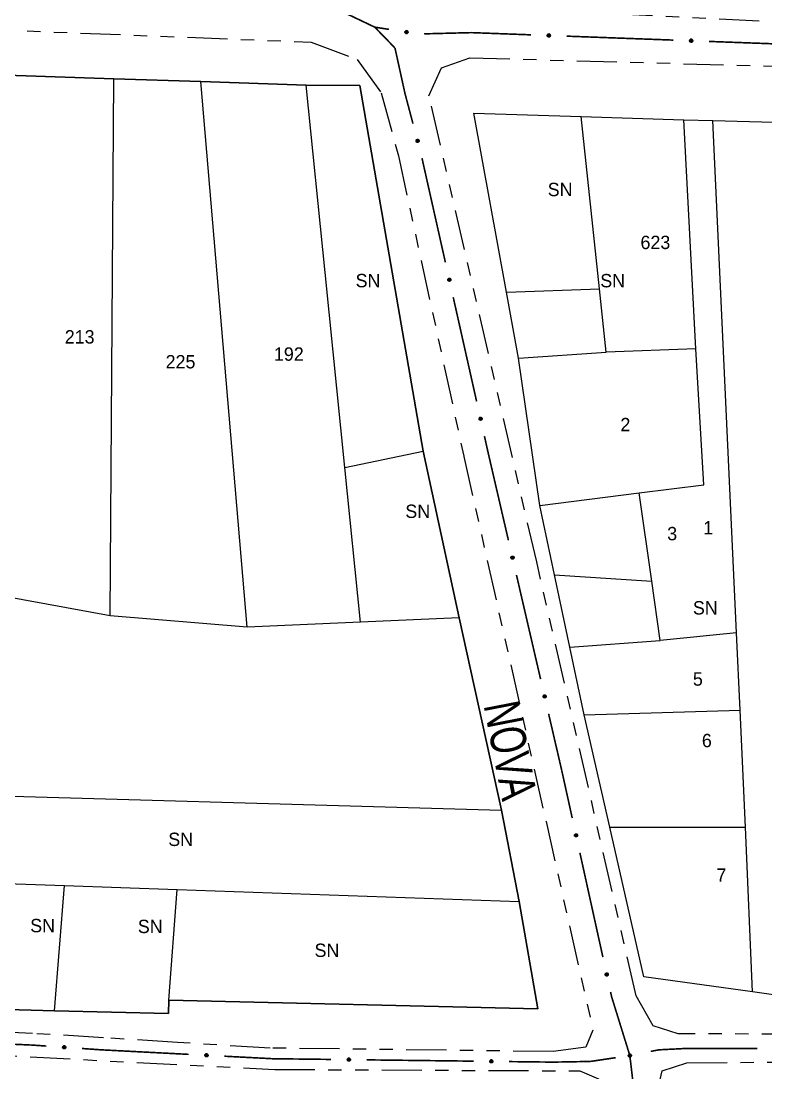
# Model space of a CAD drawing. Extents: x 204614 to 205597, y 4873311 to 4874446.
# Drawn here: x 204964.1 to 205047.8, y 4873668.6 to 4873786.8 of the extents above; entities that cross this region are included whole.
import ezdxf
from ezdxf.enums import TextEntityAlignment as Align

# ---------------------------------------------------------------- set-up
doc = ezdxf.new("R2010")
doc.units = 0
doc.header["$LTSCALE"] = 1.5
doc.header["$MEASUREMENT"] = 0
doc.linetypes.add('TRACO_25', pattern=[8, 3, -1, 1, -1, 1, -1])
for name, color, linetype in [('CD_MALHA_LOTES', 7, 'CONTINUOUS'), ('RU-QUADRA', 210, 'CONTINUOUS'), ('SV-EIXO-RUA-N-PAV', 6, 'CONTINUOUS'), ('SV-RUA-NAO-PAV', 7, 'CONTINUOUS'), ('SV-TXT-RUA-N-PAV', 7, 'CONTINUOUS'), ('Th_NmrPort', 1, 'CONTINUOUS')]:
    doc.layers.add(name, color=color, linetype=linetype)
doc.styles.add('ARIAL', font='ARIAL.SHX')

msp = doc.modelspace()

# ---------------------------------------------------------------- linework, layer by layer
at = {"layer": 'CD_MALHA_LOTES', "linetype": 'Continuous', "flags": 128}
for points in [[(204962.5, 4873780.7), (204974.569227, 4873780.294944)], [(204974.17, 4873719.98), (204974.569227, 4873780.294944)], [(204974.569227, 4873780.294944), (204984.323946, 4873779.967566)], [(204984.323946, 4873779.967566), (204996.17, 4873779.57)], [(204989.55, 4873718.69), (204984.323946, 4873779.967566)], [(205000.509839, 4873736.617056), (204998.295245, 4873758.535686), (204996.17, 4873779.57)], [(204996.17, 4873779.57), (205002.201744, 4873779.550491)], [(205002.201744, 4873779.550491), (205009.3, 4873738.46)], [(205015, 4873776.44), (205027.05, 4873776.04)], [(205018.651604, 4873756.326964), (205015, 4873776.44)], [(205027.05, 4873776.04), (205038.576895, 4873775.68952)], [(205029.105937, 4873756.68785), (205027.05, 4873776.04)], [(205038.576895, 4873775.68952), (205041.85, 4873775.59)], [(205039.93, 4873749.97), (205038.576895, 4873775.68952)], [(205041.85, 4873775.59), (205054.17, 4873775.28)], [(205044.497434, 4873718.059227), (205041.85, 4873775.59)], [(205018.651604, 4873756.326964), (205029.105937, 4873756.68785)], [(205020, 4873748.9), (205018.651604, 4873756.326964)], [(205029.86, 4873749.59), (205029.105937, 4873756.68785)], [(205039.93, 4873749.97), (205029.86, 4873749.59)], [(205040.81, 4873734.7), (205039.93, 4873749.97)], [(205020, 4873748.9), (205029.86, 4873749.59)], [(205022.4, 4873732.37), (205020, 4873748.9)], [(205000.509839, 4873736.617056), (205009.3, 4873738.46)], [(205009.3, 4873738.46), (205013.36, 4873719.77)], [(205002.262874, 4873719.266644), (205000.509839, 4873736.617056)], [(205033.56368, 4873733.782894), (205040.81, 4873734.7)], [(205022.4, 4873732.37), (205033.56368, 4873733.782894)], [(205034.977825, 4873723.884685), (205033.56368, 4873733.782894)], [(205024.052788, 4873724.570698), (205022.4, 4873732.37)], [(205024.052788, 4873724.570698), (205034.977825, 4873723.884685)], [(205025.775486, 4873716.441502), (205024.052788, 4873724.570698)], [(205035.93, 4873717.22), (205034.977825, 4873723.884685)], [(204974.17, 4873719.98), (204962.12, 4873722.19)], [(204989.55, 4873718.69), (204974.17, 4873719.98)], [(205002.262874, 4873719.266644), (204989.55, 4873718.69)], [(205013.36, 4873719.77), (205002.262874, 4873719.266644)], [(205013.36, 4873719.77), (205018.1, 4873698.15)], [(205044.497434, 4873718.059227), (205035.93, 4873717.22)], [(205044.896047, 4873709.397057), (205044.497434, 4873718.059227)], [(205025.775486, 4873716.441502), (205035.93, 4873717.22)], [(205027.38, 4873708.87), (205025.775486, 4873716.441502)], [(205027.38, 4873708.87), (205044.896047, 4873709.397057)], [(205030.25, 4873696.23), (205027.38, 4873708.87)], [(205045.50216, 4873696.225745), (205044.896047, 4873709.397057)], [(204950.04529, 4873700.101737), (205018.1, 4873698.15)], [(205018.1, 4873698.15), (205020.07, 4873687.9)], [(205030.25, 4873696.23), (205045.50216, 4873696.225745)], [(205034.084272, 4873679.445942), (205030.25, 4873696.23)], [(205046.270389, 4873677.735051), (205045.50216, 4873696.225745)], [(204957.043031, 4873690.106578), (204969.035077, 4873689.686736)], [(204967.92, 4873675.62), (204969.035077, 4873689.686736)], [(204969.035077, 4873689.686736), (204981.678698, 4873689.244082)], [(204980.734891, 4873676.806366), (204981.678698, 4873689.244082)], [(204981.678698, 4873689.244082), (205020.07, 4873687.9)], [(205020.07, 4873687.9), (205022.179148, 4873675.833496)], [(205046.270389, 4873677.735051), (205034.084272, 4873679.445942)], [(204980.734891, 4873676.806366), (204980.7, 4873675.32)], [(205022.179148, 4873675.833496), (204980.734891, 4873676.806366)], [(205058.13, 4873676.07), (205046.270389, 4873677.735051)], [(204967.92, 4873675.62), (204955.99, 4873675.95)], [(204980.7, 4873675.32), (204967.92, 4873675.62)]]:
    msp.add_lwpolyline(points, dxfattribs=at)
at = {"layer": 'RU-QUADRA', "linetype": 'Continuous', "flags": 128}
for points in [[(204955.99, 4873675.95), (204967.92, 4873675.62), (204980.7, 4873675.32), (204980.734891, 4873676.806366), (205022.179148, 4873675.833496), (205020.07, 4873687.9), (205018.1, 4873698.15), (205013.36, 4873719.77), (205009.3, 4873738.46), (205002.201744, 4873779.550491), (204996.17, 4873779.57), (204984.323946, 4873779.967566), (204974.569227, 4873780.294944), (204962.5, 4873780.7)], [(205058.13, 4873676.07), (205046.270389, 4873677.735051), (205034.084272, 4873679.445942), (205030.25, 4873696.23), (205027.38, 4873708.87), (205025.775486, 4873716.441502), (205024.052788, 4873724.570698), (205022.4, 4873732.37), (205020, 4873748.9), (205018.651604, 4873756.326964), (205015, 4873776.44), (205027.05, 4873776.04), (205038.576895, 4873775.68952), (205041.85, 4873775.59), (205054.17, 4873775.28)]]:
    msp.add_lwpolyline(points, dxfattribs=at)
at = {"layer": 'SV-EIXO-RUA-N-PAV', "const_width": 0.18}
for points in [[(205003.868046, 4873786.085811), (205000.80547, 4873787.545877)], [(205004.467956, 4873785.992076), (205003.868046, 4873786.085811)], [(205003.868046, 4873786.085811), (205005.956989, 4873783.9326)], [(205005.455968, 4873785.837699), (205004.467956, 4873785.992076)], [(205014.742817, 4873785.470983), (205009.415346, 4873785.333496)], [(205015.413112, 4873785.446137), (205014.742817, 4873785.470983)], [(205021.408994, 4873785.223861), (205015.413112, 4873785.446137)], [(205037.39801, 4873784.631125), (205025.406248, 4873785.075677)], [(205053.387027, 4873784.03839), (205041.395265, 4873784.482941)], [(205005.956989, 4873783.9326), (205006.137103, 4873783.746944)], [(205006.137103, 4873783.746944), (205007.155834, 4873779.116348)], [(205007.155834, 4873779.116348), (205007.259432, 4873778.645446)], [(205007.259432, 4873778.645446), (205008.159621, 4873775.244735)], [(205009.170659, 4873771.374849), (205011.800154, 4873759.666487)], [(205012.676653, 4873755.763699), (205015.306149, 4873744.055337)], [(205016.182647, 4873740.152549), (205016.620897, 4873738.201156)], [(205016.620897, 4873738.201156), (205016.64619, 4873738.088532)], [(205016.64619, 4873738.088532), (205018.876924, 4873728.458965)], [(205019.779638, 4873724.562157), (205022.487779, 4873712.871735)], [(205023.390493, 4873708.974927), (205024.744563, 4873703.129716)], [(205024.744563, 4873703.129716), (205024.859603, 4873702.633117)], [(205024.859603, 4873702.633117), (205026.041502, 4873697.271591)], [(205026.902592, 4873693.365375), (205029.485861, 4873681.646727)], [(205030.346951, 4873677.74051), (205030.471251, 4873677.176639)], [(205030.471251, 4873677.176639), (205032.373406, 4873671.042189)], [(204965.339113, 4873671.774972), (204955.013251, 4873672.231006)], [(204966.001628, 4873671.729507), (204965.339113, 4873671.774972)], [(204966.999281, 4873671.66104), (204966.001628, 4873671.729507)], [(204973.163645, 4873671.237995), (204970.989895, 4873671.387174)], [(204973.983678, 4873671.19544), (204973.163645, 4873671.237995)], [(204982.971583, 4873670.729001), (204973.983678, 4873671.19544)], [(205032.373406, 4873671.042189), (205032.51185, 4873670.595706)], [(205032.51185, 4873670.595706), (205033.041439, 4873666.094206)], [(205035.7599, 4873671.237995), (205034.86116, 4873671.060272)], [(205035.843649, 4873671.242233), (205035.7599, 4873671.237995)], [(205038.789988, 4873671.391417), (205035.843649, 4873671.242233)], [(205038.839875, 4873671.391417), (205038.789988, 4873671.391417)], [(205046.839875, 4873671.391417), (205038.839875, 4873671.391417)], [(204992.379775, 4873670.24075), (204986.966208, 4873670.521695)], [(204992.95888, 4873670.233705), (204992.379775, 4873670.24075)], [(204998.958435, 4873670.160627), (204992.95888, 4873670.233705)], [(205014.957248, 4873669.965753), (205002.958138, 4873670.111909)], [(205023.86968, 4873669.857195), (205018.956951, 4873669.917035)], [(205023.956573, 4873669.858769), (205023.86968, 4873669.857195)], [(205028.08879, 4873669.933906), (205023.956573, 4873669.858769)], [(205028.946343, 4873670.062217), (205028.08879, 4873669.933906)], [(205030.924325, 4873670.358173), (205028.946343, 4873670.062217)]]:
    msp.add_lwpolyline(points, dxfattribs=at)
at = {"layer": 'SV-EIXO-RUA-N-PAV'}
for points in [[(205007.556957, 4873785.398003), (205007.517861, 4873785.368616), (205007.478251, 4873785.351354), (205007.441071, 4873785.346465), (205007.407089, 4873785.350712), (205007.372814, 4873785.358972), (205007.340094, 4873785.374925), (205007.307701, 4873785.400674), (205007.277947, 4873785.439685), (205007.26293, 4873785.481424), (205007.256187, 4873785.517619), (205007.258575, 4873785.553308), (205007.267158, 4873785.58647), (205007.284852, 4873785.61991), (205007.311267, 4873785.652482), (205007.351218, 4873785.681452), (205007.390167, 4873785.698109), (205007.426253, 4873785.701893), (205007.462118, 4873785.699265), (205007.497009, 4873785.690413), (205007.529037, 4873785.674568), (205007.561785, 4873785.647913), (205007.589856, 4873785.608103), (205007.606912, 4873785.569446), (205007.611202, 4873785.533422), (205007.60782, 4873785.498171), (205007.599953, 4873785.463693), (205007.585287, 4873785.430134), (205007.556957, 4873785.398003)], [(205023.547124, 4873785.034441), (205023.511759, 4873785.000658), (205023.474455, 4873784.978855), (205023.438108, 4873784.969625), (205023.403863, 4873784.969844), (205023.368854, 4873784.974014), (205023.334484, 4873784.986005), (205023.299286, 4873785.007764), (205023.265148, 4873785.043003), (205023.245325, 4873785.082685), (205023.234369, 4873785.117835), (205023.232541, 4873785.153557), (205023.237162, 4873785.187499), (205023.250799, 4873785.222788), (205023.273197, 4873785.258243), (205023.309462, 4873785.291712), (205023.34618, 4873785.312837), (205023.381571, 4873785.320841), (205023.417495, 4873785.322451), (205023.453186, 4873785.317766), (205023.486856, 4873785.3058), (205023.522513, 4873785.283184), (205023.555073, 4873785.246953), (205023.57656, 4873785.210572), (205023.585059, 4873785.175303), (205023.585848, 4873785.139899), (205023.582093, 4873785.104734), (205023.571477, 4873785.069683), (205023.547124, 4873785.034441)], [(205039.536141, 4873784.441706), (205039.500776, 4873784.407923), (205039.463472, 4873784.38612), (205039.427125, 4873784.37689), (205039.39288, 4873784.377109), (205039.357871, 4873784.381278), (205039.323501, 4873784.39327), (205039.288303, 4873784.415029), (205039.254165, 4873784.450268), (205039.234342, 4873784.489949), (205039.223386, 4873784.525099), (205039.221558, 4873784.560821), (205039.226179, 4873784.594764), (205039.239816, 4873784.630053), (205039.262214, 4873784.665507), (205039.298479, 4873784.698977), (205039.335197, 4873784.720101), (205039.370588, 4873784.728105), (205039.406512, 4873784.729716), (205039.442203, 4873784.72503), (205039.475873, 4873784.713065), (205039.511529, 4873784.690448), (205039.54409, 4873784.654217), (205039.565577, 4873784.617836), (205039.574076, 4873784.582567), (205039.574865, 4873784.547163), (205039.57111, 4873784.511998), (205039.560494, 4873784.476948), (205039.536141, 4873784.441706)], [(205008.741054, 4873773.47839), (205008.78368, 4873773.454409), (205008.815411, 4873773.425083), (205008.834836, 4873773.393005), (205008.84461, 4873773.360184), (205008.850828, 4873773.325479), (205008.849377, 4873773.289107), (205008.838825, 4873773.249094), (205008.815069, 4873773.206166), (205008.78289, 4873773.175635), (205008.752461, 4873773.154909), (205008.718823, 4873773.142746), (205008.685008, 4873773.137271), (205008.647277, 4873773.140027), (205008.606832, 4873773.151117), (205008.564244, 4873773.176049), (205008.533333, 4873773.205014), (205008.515359, 4873773.236534), (205008.503346, 4873773.270428), (205008.497423, 4873773.305935), (205008.499053, 4873773.34163), (205008.510292, 4873773.382331), (205008.535457, 4873773.42404), (205008.563993, 4873773.455199), (205008.595253, 4873773.473611), (205008.628888, 4873773.484687), (205008.663621, 4873773.491347), (205008.700244, 4873773.49141), (205008.741054, 4873773.47839)], [(205012.314325, 4873757.879403), (205012.356013, 4873757.853826), (205012.386611, 4873757.82332), (205012.404808, 4873757.79053), (205012.413333, 4873757.757362), (205012.418233, 4873757.722447), (205012.415407, 4873757.686156), (205012.403348, 4873757.646572), (205012.377984, 4873757.604573), (205012.344673, 4873757.575282), (205012.313481, 4873757.555722), (205012.279407, 4873757.544841), (205012.245409, 4873757.540649), (205012.207809, 4873757.544832), (205012.167813, 4873757.557444), (205012.1262, 4873757.58397), (205012.096407, 4873757.614084), (205012.079639, 4873757.646261), (205012.068917, 4873757.680586), (205012.064341, 4873757.716291), (205012.067321, 4873757.7519), (205012.080093, 4873757.792146), (205012.106818, 4873757.832872), (205012.136513, 4873757.86293), (205012.168447, 4873757.880146), (205012.202478, 4873757.889941), (205012.237437, 4873757.895281), (205012.274036, 4873757.893959), (205012.314325, 4873757.879403)], [(205015.820319, 4873742.268253), (205015.862007, 4873742.242676), (205015.892605, 4873742.21217), (205015.910802, 4873742.17938), (205015.919328, 4873742.146212), (205015.924227, 4873742.111297), (205015.921401, 4873742.075006), (205015.909342, 4873742.035422), (205015.883978, 4873741.993423), (205015.850667, 4873741.964132), (205015.819475, 4873741.944572), (205015.785401, 4873741.933691), (205015.751404, 4873741.929499), (205015.713803, 4873741.933682), (205015.673808, 4873741.946294), (205015.632194, 4873741.97282), (205015.602401, 4873742.002934), (205015.585633, 4873742.035111), (205015.574911, 4873742.069436), (205015.570336, 4873742.105141), (205015.573315, 4873742.14075), (205015.586087, 4873742.180996), (205015.612812, 4873742.221722), (205015.642508, 4873742.25178), (205015.674441, 4873742.268996), (205015.708472, 4873742.278791), (205015.743431, 4873742.284131), (205015.780031, 4873742.282809), (205015.820319, 4873742.268253)], [(205019.403096, 4873726.675377), (205019.444955, 4873726.650081), (205019.475757, 4873726.619781), (205019.494175, 4873726.587115), (205019.502923, 4873726.554005), (205019.508057, 4873726.519124), (205019.505475, 4873726.482814), (205019.493682, 4873726.44315), (205019.468601, 4873726.400982), (205019.435488, 4873726.371467), (205019.404428, 4873726.351698), (205019.370428, 4873726.340588), (205019.336459, 4873726.336168), (205019.298832, 4873726.340098), (205019.258752, 4873726.352441), (205019.216961, 4873726.378687), (205019.186966, 4873726.408599), (205019.169982, 4873726.440663), (205019.15903, 4873726.474915), (205019.154215, 4873726.510589), (205019.156955, 4873726.546217), (205019.169455, 4873726.586548), (205019.195907, 4873726.627453), (205019.225399, 4873726.657709), (205019.257216, 4873726.675139), (205019.291181, 4873726.685163), (205019.326103, 4873726.690738), (205019.362711, 4873726.689662), (205019.403096, 4873726.675377)], [(205023.013951, 4873711.088148), (205023.055809, 4873711.062852), (205023.086612, 4873711.032552), (205023.105029, 4873710.999885), (205023.113777, 4873710.966775), (205023.118912, 4873710.931894), (205023.116329, 4873710.895585), (205023.104536, 4873710.85592), (205023.079456, 4873710.813752), (205023.046342, 4873710.784238), (205023.015283, 4873710.764468), (205022.981283, 4873710.753358), (205022.947314, 4873710.748938), (205022.909686, 4873710.752868), (205022.869607, 4873710.765211), (205022.827815, 4873710.791457), (205022.797821, 4873710.82137), (205022.780837, 4873710.853434), (205022.769884, 4873710.887686), (205022.765069, 4873710.923359), (205022.76781, 4873710.958987), (205022.78031, 4873710.999318), (205022.806761, 4873711.040223), (205022.836254, 4873711.07048), (205022.868071, 4873711.08791), (205022.902035, 4873711.097933), (205022.936958, 4873711.103508), (205022.973565, 4873711.102432), (205023.013951, 4873711.088148)], [(205026.548616, 4873695.482492), (205026.590202, 4873695.456751), (205026.62068, 4873695.426124), (205026.638748, 4873695.393263), (205026.647142, 4873695.360062), (205026.651904, 4873695.325128), (205026.648934, 4873695.288848), (205026.636719, 4873695.249311), (205026.61119, 4873695.207413), (205026.577764, 4873695.178254), (205026.546495, 4873695.158817), (205026.512378, 4873695.14807), (205026.478364, 4873695.144013), (205026.440781, 4873695.148344), (205026.400835, 4873695.161114), (205026.359326, 4873695.187804), (205026.329653, 4873695.218035), (205026.313011, 4873695.250278), (205026.302425, 4873695.284645), (205026.297991, 4873695.320368), (205026.301111, 4873695.355965), (205026.314041, 4873695.396161), (205026.340927, 4873695.436781), (205026.370741, 4873695.466721), (205026.402742, 4873695.48381), (205026.436811, 4873695.493471), (205026.471791, 4873695.498673), (205026.508385, 4873695.497207), (205026.548616, 4873695.482492)], [(205029.992975, 4873679.857628), (205030.034561, 4873679.831887), (205030.065039, 4873679.801259), (205030.083107, 4873679.768398), (205030.091501, 4873679.735197), (205030.096263, 4873679.700263), (205030.093293, 4873679.663983), (205030.081078, 4873679.624447), (205030.055549, 4873679.582549), (205030.022122, 4873679.553389), (205029.990854, 4873679.533952), (205029.956737, 4873679.523206), (205029.922723, 4873679.519148), (205029.88514, 4873679.523479), (205029.845194, 4873679.536249), (205029.803685, 4873679.56294), (205029.774011, 4873679.59317), (205029.75737, 4873679.625414), (205029.746784, 4873679.659781), (205029.74235, 4873679.695504), (205029.74547, 4873679.7311), (205029.7584, 4873679.771296), (205029.785286, 4873679.811916), (205029.8151, 4873679.841856), (205029.847101, 4873679.858946), (205029.88117, 4873679.868607), (205029.91615, 4873679.873809), (205029.952744, 4873679.872342), (205029.992975, 4873679.857628)], [(204969.130394, 4873671.404448), (204969.093983, 4873671.371794), (204969.056012, 4873671.351175), (204969.019393, 4873671.343094), (204968.985172, 4873671.34439), (204968.950311, 4873671.349659), (204968.916336, 4873671.362726), (204968.881839, 4873671.385581), (204968.848827, 4873671.421877), (204968.830262, 4873671.462162), (204968.820418, 4873671.497639), (204968.819714, 4873671.533402), (204968.825401, 4873671.567181), (204968.840141, 4873671.602024), (204968.863644, 4873671.636756), (204968.900944, 4873671.669068), (204968.938308, 4873671.689027), (204968.973933, 4873671.695914), (204969.00989, 4873671.696393), (204969.045416, 4873671.690587), (204969.078693, 4873671.677568), (204969.11362, 4873671.653841), (204969.145024, 4873671.616604), (204969.165356, 4873671.579565), (204969.172742, 4873671.544046), (204969.172416, 4873671.508635), (204969.167557, 4873671.473606), (204969.155843, 4873671.438906), (204969.130394, 4873671.404448)], [(204985.106678, 4873670.507969), (204985.070816, 4873670.474713), (204985.033194, 4873670.453464), (204984.996715, 4873670.444773), (204984.962476, 4873670.445498), (204984.927532, 4873670.450186), (204984.893344, 4873670.462684), (204984.858472, 4873670.484961), (204984.824859, 4873670.520701), (204984.805625, 4873670.560672), (204984.795191, 4873670.59598), (204984.793891, 4873670.631726), (204984.799014, 4873670.665596), (204984.813171, 4873670.700679), (204984.836092, 4873670.735798), (204984.872848, 4873670.768728), (204984.909874, 4873670.789306), (204984.945379, 4873670.796786), (204984.981324, 4873670.797865), (204985.016941, 4873670.792652), (204985.05043, 4873670.78019), (204985.085749, 4873670.757048), (204985.117769, 4873670.720339), (204985.138716, 4873670.683644), (204985.146692, 4873670.648253), (204985.146957, 4873670.612842), (204985.142682, 4873670.577736), (204985.131549, 4873670.542847), (204985.106678, 4873670.507969)], [(205032.670239, 4873670.508099), (205032.641713, 4873670.468371), (205032.609074, 4873670.440059), (205032.575054, 4873670.424281), (205032.541356, 4873670.418177), (205032.506178, 4873670.415816), (205032.470186, 4873670.42126), (205032.431578, 4873670.436151), (205032.391524, 4873670.464485), (205032.364719, 4873670.499828), (205032.347466, 4873670.532353), (205032.339078, 4873670.567125), (205032.337357, 4873670.601337), (205032.344248, 4873670.638536), (205032.35972, 4873670.677514), (205032.389187, 4873670.717101), (205032.421376, 4873670.744637), (205032.454683, 4873670.759034), (205032.489693, 4873670.767245), (205032.525636, 4873670.769226), (205032.560935, 4873670.763678), (205032.600153, 4873670.748029), (205032.638839, 4873670.718428), (205032.66667, 4873670.686637), (205032.681531, 4873670.653541), (205032.688839, 4873670.618891), (205032.691636, 4873670.583637), (205032.68767, 4873670.547229), (205032.670239, 4873670.508099)], [(205001.100615, 4873670.024446), (205001.066101, 4873669.989793), (205001.029351, 4873669.967069), (205000.993245, 4873669.956938), (205000.959005, 4873669.956305), (205000.923903, 4873669.959603), (205000.889246, 4873669.970736), (205000.853517, 4873669.991613), (205000.818513, 4873670.025992), (205000.797709, 4873670.065168), (205000.785883, 4873670.100034), (205000.783167, 4873670.1357), (205000.786942, 4873670.169747), (205000.799697, 4873670.205364), (205000.821207, 4873670.241365), (205000.856628, 4873670.275726), (205000.892809, 4873670.297757), (205000.92799, 4873670.306639), (205000.963863, 4873670.309142), (205000.999659, 4873670.305346), (205001.033616, 4873670.294222), (205001.069824, 4873670.272499), (205001.103276, 4873670.237089), (205001.125661, 4873670.201254), (205001.135035, 4873670.166207), (205001.136704, 4873670.130834), (205001.133824, 4873670.095586), (205001.124084, 4873670.060282), (205001.100615, 4873670.024446)], [(205017.099429, 4873669.829572), (205017.064914, 4873669.794919), (205017.028165, 4873669.772195), (205016.992059, 4873669.762064), (205016.957818, 4873669.761431), (205016.922716, 4873669.764729), (205016.888059, 4873669.775862), (205016.85233, 4873669.796739), (205016.817327, 4873669.831118), (205016.796522, 4873669.870294), (205016.784696, 4873669.90516), (205016.78198, 4873669.940826), (205016.785755, 4873669.974873), (205016.79851, 4873670.01049), (205016.82002, 4873670.046491), (205016.855441, 4873670.080852), (205016.891622, 4873670.102883), (205016.926803, 4873670.111765), (205016.962676, 4873670.114268), (205016.998472, 4873670.110472), (205017.032429, 4873670.099348), (205017.068638, 4873670.077625), (205017.102089, 4873670.042215), (205017.124474, 4873670.00638), (205017.133848, 4873669.971333), (205017.135517, 4873669.93596), (205017.132638, 4873669.900712), (205017.122897, 4873669.865408), (205017.099429, 4873669.829572)]]:
    msp.add_lwpolyline(points, close=True, dxfattribs=at)
for points in [[(205007.60782, 4873785.498171), (205007.256187, 4873785.517619)], [(205007.611202, 4873785.533422), (205007.258575, 4873785.553308)], [(205007.607011, 4873785.516624), (205007.259522, 4873785.537773)], [(205007.599953, 4873785.463693), (205007.26293, 4873785.481424)], [(205007.599975, 4873785.480434), (205007.264198, 4873785.496991)], [(205007.605747, 4873785.55273), (205007.265925, 4873785.569919)], [(205007.606912, 4873785.569446), (205007.267158, 4873785.58647)], [(205007.587968, 4873785.447783), (205007.274899, 4873785.459411)], [(205007.585287, 4873785.430134), (205007.277947, 4873785.439685)], [(205007.596394, 4873785.590099), (205007.28084, 4873785.603496)], [(205007.589856, 4873785.608103), (205007.284852, 4873785.61991)], [(205007.570568, 4873785.415975), (205007.296596, 4873785.421494)], [(205007.57179, 4873785.627089), (205007.301146, 4873785.636232)], [(205007.556957, 4873785.398003), (205007.307701, 4873785.400674)], [(205007.561785, 4873785.647913), (205007.311267, 4873785.652482)], [(205007.535011, 4873785.382861), (205007.331269, 4873785.387074)], [(205007.539603, 4873785.65974), (205007.338979, 4873785.666228)], [(205007.517861, 4873785.368616), (205007.340094, 4873785.374925)], [(205007.529037, 4873785.674568), (205007.351218, 4873785.681452)], [(205007.495324, 4873785.358678), (205007.365353, 4873785.366557)], [(205007.478251, 4873785.351354), (205007.372814, 4873785.358972)], [(205007.508637, 4873785.682533), (205007.377107, 4873785.689273)], [(205007.497009, 4873785.690413), (205007.390167, 4873785.698109)], [(205023.534899, 4873785.263682), (205023.265059, 4873785.240914)], [(205023.522513, 4873785.283184), (205023.273197, 4873785.258243)], [(205023.499093, 4873785.292318), (205023.2991, 4873785.275154)], [(205023.486856, 4873785.3058), (205023.309462, 4873785.291712)], [(205023.46566, 4873785.311309), (205023.334251, 4873785.302526)], [(205023.453186, 4873785.317766), (205023.34618, 4873785.312837)], [(205023.585059, 4873785.175303), (205023.232541, 4873785.153557)], [(205023.585848, 4873785.139899), (205023.234369, 4873785.117835)], [(205023.582873, 4873785.158128), (205023.235309, 4873785.138242)], [(205023.57656, 4873785.210572), (205023.237162, 4873785.187499)], [(205023.57737, 4873785.193834), (205023.237886, 4873785.170918)], [(205023.580145, 4873785.121362), (205023.244752, 4873785.098294)], [(205023.582093, 4873785.104734), (205023.245325, 4873785.082685)], [(205023.563684, 4873785.229844), (205023.248745, 4873785.206017)], [(205023.555073, 4873785.246953), (205023.250799, 4873785.222788)], [(205023.572063, 4873785.087525), (205023.259801, 4873785.062234)], [(205023.571477, 4873785.069683), (205023.265148, 4873785.043003)], [(205023.558527, 4873785.053891), (205023.285809, 4873785.027133)], [(205023.547124, 4873785.034441), (205023.299286, 4873785.007764)], [(205023.527113, 4873785.016822), (205023.324291, 4873784.997032)], [(205023.511759, 4873785.000658), (205023.334484, 4873784.986005)], [(205023.490547, 4873784.988138), (205023.360552, 4873784.980668)], [(205023.474455, 4873784.978855), (205023.368854, 4873784.974014)], [(205039.574076, 4873784.582567), (205039.221558, 4873784.560821)], [(205039.574865, 4873784.547163), (205039.223386, 4873784.525099)], [(205039.57189, 4873784.565393), (205039.224326, 4873784.545506)], [(205039.565577, 4873784.617836), (205039.226179, 4873784.594764)], [(205039.566387, 4873784.601099), (205039.226903, 4873784.578182)], [(205039.569162, 4873784.528626), (205039.233769, 4873784.505558)], [(205039.57111, 4873784.511998), (205039.234342, 4873784.489949)], [(205039.552701, 4873784.637108), (205039.237762, 4873784.613281)], [(205039.54409, 4873784.654217), (205039.239816, 4873784.630053)], [(205039.56108, 4873784.49479), (205039.248818, 4873784.469498)], [(205039.523916, 4873784.670946), (205039.254076, 4873784.648178)], [(205039.560494, 4873784.476948), (205039.254165, 4873784.450268)], [(205039.511529, 4873784.690448), (205039.262214, 4873784.665507)], [(205039.547544, 4873784.461155), (205039.274826, 4873784.434397)], [(205039.48811, 4873784.699583), (205039.288117, 4873784.682418)], [(205039.536141, 4873784.441706), (205039.288303, 4873784.415029)], [(205039.475873, 4873784.713065), (205039.298479, 4873784.698977)], [(205039.51613, 4873784.424087), (205039.313308, 4873784.404296)], [(205039.454677, 4873784.718573), (205039.323268, 4873784.70979)], [(205039.500776, 4873784.407923), (205039.323501, 4873784.39327)], [(205039.442203, 4873784.72503), (205039.335197, 4873784.720101)], [(205039.479564, 4873784.395402), (205039.349569, 4873784.387932)], [(205039.463472, 4873784.38612), (205039.357871, 4873784.381278)], [(205008.563993, 4873773.455199), (205008.685008, 4873773.137271)], [(205008.579768, 4873773.460854), (205008.700658, 4873773.142798)], [(205008.595253, 4873773.473611), (205008.718823, 4873773.142746)], [(205008.612318, 4873773.476528), (205008.732666, 4873773.149859)], [(205008.628888, 4873773.484687), (205008.752461, 4873773.154909)], [(205008.648283, 4873773.484636), (205008.768126, 4873773.170537)], [(205008.663621, 4873773.491347), (205008.78289, 4873773.175635)], [(205008.683006, 4873773.48677), (205008.798232, 4873773.195445)], [(205008.700244, 4873773.49141), (205008.815069, 4873773.206166)], [(205008.719126, 4873773.483627), (205008.824226, 4873773.230556)], [(205008.741054, 4873773.47839), (205008.838825, 4873773.249094)], [(205008.763742, 4873773.464384), (205008.841801, 4873773.276142)], [(205008.78368, 4873773.454409), (205008.849377, 4873773.289107)], [(205008.497423, 4873773.305935), (205008.533333, 4873773.205014)], [(205008.499053, 4873773.34163), (205008.564244, 4873773.176049)], [(205008.499963, 4873773.31975), (205008.546674, 4873773.196609)], [(205008.508382, 4873773.357266), (205008.583104, 4873773.170964)], [(205008.510292, 4873773.382331), (205008.606832, 4873773.151117)], [(205008.525336, 4873773.399865), (205008.625781, 4873773.148384)], [(205008.535457, 4873773.42404), (205008.647277, 4873773.140027)], [(205008.549312, 4873773.437265), (205008.663918, 4873773.142953)], [(205008.801841, 4873773.43777), (205008.846884, 4873773.315598)], [(205008.815411, 4873773.425083), (205008.850828, 4873773.325479)], [(205012.064341, 4873757.716291), (205012.096407, 4873757.614084)], [(205012.067321, 4873757.7519), (205012.1262, 4873757.58397)], [(205012.067402, 4873757.73), (205012.10942, 4873757.60518)], [(205012.077235, 4873757.767171), (205012.144854, 4873757.578175)], [(205012.080093, 4873757.792146), (205012.167813, 4873757.557444)], [(205012.095789, 4873757.809098), (205012.186645, 4873757.553996)], [(205012.106818, 4873757.832872), (205012.207809, 4873757.544832)], [(205012.121164, 4873757.845564), (205012.224549, 4873757.547125)], [(205012.136513, 4873757.86293), (205012.245409, 4873757.540649)], [(205012.15249, 4873757.867983), (205012.261258, 4873757.54558)], [(205012.168447, 4873757.880146), (205012.279407, 4873757.544841)], [(205012.185611, 4873757.882414), (205012.293509, 4873757.551424)], [(205012.202478, 4873757.889941), (205012.313481, 4873757.555722)], [(205012.221856, 4873757.889156), (205012.329727, 4873757.570746)], [(205012.237437, 4873757.895281), (205012.344673, 4873757.575282)], [(205012.256635, 4873757.889974), (205012.360754, 4873757.594497)], [(205012.274036, 4873757.893959), (205012.377984, 4873757.604573)], [(205012.29261, 4873757.885467), (205012.388058, 4873757.628599)], [(205012.314325, 4873757.879403), (205012.403348, 4873757.646572)], [(205012.336466, 4873757.864549), (205012.407346, 4873757.673487)], [(205012.356013, 4873757.853826), (205012.415407, 4873757.686156)], [(205012.37353, 4873757.836511), (205012.413918, 4873757.712723)], [(205012.386611, 4873757.82332), (205012.418233, 4873757.722447)], [(205015.570336, 4873742.105141), (205015.602401, 4873742.002934)], [(205015.573315, 4873742.14075), (205015.632194, 4873741.97282)], [(205015.573397, 4873742.11885), (205015.615414, 4873741.99403)], [(205015.583229, 4873742.156021), (205015.650848, 4873741.967025)], [(205015.586087, 4873742.180996), (205015.673808, 4873741.946294)], [(205015.601783, 4873742.197948), (205015.692639, 4873741.942846)], [(205015.612812, 4873742.221722), (205015.713803, 4873741.933682)], [(205015.627158, 4873742.234414), (205015.730544, 4873741.935975)], [(205015.642508, 4873742.25178), (205015.751404, 4873741.929499)], [(205015.658484, 4873742.256833), (205015.767252, 4873741.93443)], [(205015.674441, 4873742.268996), (205015.785401, 4873741.933691)], [(205015.691605, 4873742.271264), (205015.799504, 4873741.940274)], [(205015.708472, 4873742.278791), (205015.819475, 4873741.944572)], [(205015.727851, 4873742.278006), (205015.835721, 4873741.959596)], [(205015.743431, 4873742.284131), (205015.850667, 4873741.964132)], [(205015.76263, 4873742.278824), (205015.866748, 4873741.983347)], [(205015.780031, 4873742.282809), (205015.883978, 4873741.993423)], [(205015.798605, 4873742.274317), (205015.894052, 4873742.017449)], [(205015.820319, 4873742.268253), (205015.909342, 4873742.035422)], [(205015.842461, 4873742.253399), (205015.91334, 4873742.062337)], [(205015.862007, 4873742.242676), (205015.921401, 4873742.075006)], [(205015.879525, 4873742.225361), (205015.919912, 4873742.101573)], [(205015.892605, 4873742.21217), (205015.924227, 4873742.111297)], [(205019.154215, 4873726.510589), (205019.186966, 4873726.408599)], [(205019.156955, 4873726.546217), (205019.216961, 4873726.378687)], [(205019.157183, 4873726.524318), (205019.200039, 4873726.399783)], [(205019.166766, 4873726.561555), (205019.235653, 4873726.373017)], [(205019.169455, 4873726.586548), (205019.258752, 4873726.352441)], [(205019.185038, 4873726.603605), (205019.277606, 4873726.34912)], [(205019.195907, 4873726.627453), (205019.298832, 4873726.340098)], [(205019.210167, 4873726.640241), (205019.315556, 4873726.342504)], [(205019.225399, 4873726.657709), (205019.336459, 4873726.336168)], [(205019.241342, 4873726.66287), (205019.352274, 4873726.341205)], [(205019.257216, 4873726.675139), (205019.370428, 4873726.340588)], [(205019.274364, 4873726.677523), (205019.384486, 4873726.347266)], [(205019.291181, 4873726.685163), (205019.404428, 4873726.351698)], [(205019.310564, 4873726.684508), (205019.420572, 4873726.366831)], [(205019.326103, 4873726.690738), (205019.435488, 4873726.371467)], [(205019.345337, 4873726.68556), (205019.451439, 4873726.390789)], [(205019.362711, 4873726.689662), (205019.468601, 4873726.400982)], [(205019.381341, 4873726.681295), (205019.478514, 4873726.425074)], [(205019.403096, 4873726.675377), (205019.493682, 4873726.44315)], [(205019.425337, 4873726.660672), (205019.497499, 4873726.470092)], [(205019.444955, 4873726.650081), (205019.505475, 4873726.482814)], [(205019.462588, 4873726.632885), (205019.503807, 4873726.509371)], [(205019.475757, 4873726.619781), (205019.508057, 4873726.519124)], [(205022.765069, 4873710.923359), (205022.797821, 4873710.82137)], [(205022.76781, 4873710.958987), (205022.827815, 4873710.791457)], [(205022.768038, 4873710.937089), (205022.810894, 4873710.812553)], [(205022.777621, 4873710.974325), (205022.846508, 4873710.785787)], [(205022.78031, 4873710.999318), (205022.869607, 4873710.765211)], [(205022.795892, 4873711.016375), (205022.888461, 4873710.76189)], [(205022.806761, 4873711.040223), (205022.909686, 4873710.752868)], [(205022.821021, 4873711.053011), (205022.926411, 4873710.755274)], [(205022.836254, 4873711.07048), (205022.947314, 4873710.748938)], [(205022.852196, 4873711.07564), (205022.963129, 4873710.753975)], [(205022.868071, 4873711.08791), (205022.981283, 4873710.753358)], [(205022.885219, 4873711.090293), (205022.99534, 4873710.760037)], [(205022.902035, 4873711.097933), (205023.015283, 4873710.764468)], [(205022.921419, 4873711.097278), (205023.031427, 4873710.779601)], [(205022.936958, 4873711.103508), (205023.046342, 4873710.784238)], [(205022.956191, 4873711.09833), (205023.062294, 4873710.80356)], [(205022.973565, 4873711.102432), (205023.079456, 4873710.813752)], [(205022.992196, 4873711.094065), (205023.089368, 4873710.837845)], [(205023.013951, 4873711.088148), (205023.104536, 4873710.85592)], [(205023.036192, 4873711.073442), (205023.108354, 4873710.882862)], [(205023.055809, 4873711.062852), (205023.116329, 4873710.895585)], [(205023.073443, 4873711.045655), (205023.114662, 4873710.922141)], [(205023.086612, 4873711.032552), (205023.118912, 4873710.931894)], [(205026.402742, 4873695.48381), (205026.512378, 4873695.14807)], [(205026.419914, 4873695.486011), (205026.526506, 4873695.154598)], [(205026.436811, 4873695.493471), (205026.546495, 4873695.158817)], [(205026.456187, 4873695.492609), (205026.5628, 4873695.173777)], [(205026.471791, 4873695.498673), (205026.577764, 4873695.178254)], [(205026.490969, 4873695.49329), (205026.59392, 4873695.197405)], [(205026.508385, 4873695.497207), (205026.61119, 4873695.207413)], [(205026.526925, 4873695.488641), (205026.621359, 4873695.231399)], [(205026.548616, 4873695.482492), (205026.636719, 4873695.249311)], [(205026.297991, 4873695.320368), (205026.329653, 4873695.218035)], [(205026.301106, 4873695.334065), (205026.34263, 4873695.20908)], [(205026.301111, 4873695.355965), (205026.359326, 4873695.187804)], [(205026.311085, 4873695.371197), (205026.377957, 4873695.181935)], [(205026.314041, 4873695.396161), (205026.400835, 4873695.161114)], [(205026.329804, 4873695.41305), (205026.419653, 4873695.157592)], [(205026.340927, 4873695.436781), (205026.440781, 4873695.148344)], [(205026.355323, 4873695.449416), (205026.45753, 4873695.150571)], [(205026.370741, 4873695.466721), (205026.478364, 4873695.144013)], [(205026.386737, 4873695.471711), (205026.494232, 4873695.148881)], [(205026.570699, 4873695.46755), (205026.640823, 4873695.276211)], [(205026.590202, 4873695.456751), (205026.648934, 4873695.288848)], [(205026.607652, 4873695.439367), (205026.64755, 4873695.31542)], [(205026.62068, 4873695.426124), (205026.651904, 4873695.325128)], [(205029.74235, 4873679.695504), (205029.774011, 4873679.59317)], [(205029.745465, 4873679.709201), (205029.786989, 4873679.584215)], [(205029.74547, 4873679.7311), (205029.803685, 4873679.56294)], [(205029.755444, 4873679.746332), (205029.822316, 4873679.55707)], [(205029.7584, 4873679.771296), (205029.845194, 4873679.536249)], [(205029.774163, 4873679.788186), (205029.864012, 4873679.532727)], [(205029.785286, 4873679.811916), (205029.88514, 4873679.523479)], [(205029.799682, 4873679.824551), (205029.901889, 4873679.525707)], [(205029.8151, 4873679.841856), (205029.922723, 4873679.519148)], [(205029.831096, 4873679.846846), (205029.938591, 4873679.524016)], [(205029.847101, 4873679.858946), (205029.956737, 4873679.523206)], [(205029.864273, 4873679.861146), (205029.970865, 4873679.529734)], [(205029.88117, 4873679.868607), (205029.990854, 4873679.533952)], [(205029.900545, 4873679.867745), (205030.007159, 4873679.548912)], [(205029.91615, 4873679.873809), (205030.022122, 4873679.553389)], [(205029.935327, 4873679.868426), (205030.038279, 4873679.57254)], [(205029.952744, 4873679.872342), (205030.055549, 4873679.582549)], [(205029.971284, 4873679.863777), (205030.065718, 4873679.606534)], [(205029.992975, 4873679.857628), (205030.081078, 4873679.624447)], [(205030.015058, 4873679.842686), (205030.085182, 4873679.651346)], [(205030.034561, 4873679.831887), (205030.093293, 4873679.663983)], [(205030.052011, 4873679.814502), (205030.091909, 4873679.690556)], [(205030.065039, 4873679.801259), (205030.096263, 4873679.700263)], [(204969.172742, 4873671.544046), (204968.819714, 4873671.533402)], [(204969.172416, 4873671.508635), (204968.820418, 4873671.497639)], [(204969.170017, 4873671.526949), (204968.821999, 4873671.518007)], [(204969.165356, 4873671.579565), (204968.825401, 4873671.567181)], [(204969.165639, 4873671.56281), (204968.825603, 4873671.550585)], [(204969.166133, 4873671.490287), (204968.83018, 4873671.477781)], [(204969.167557, 4873671.473606), (204968.830262, 4873671.462162)], [(204969.153094, 4873671.599232), (204968.837561, 4873671.585326)], [(204969.145024, 4873671.616604), (204968.840141, 4873671.602024)], [(204969.156991, 4873671.456721), (204968.844087, 4873671.441266)], [(204969.155843, 4873671.438906), (204968.848827, 4873671.421877)], [(204969.125387, 4873671.633959), (204968.854964, 4873671.619692)], [(204969.11362, 4873671.653841), (204968.863644, 4873671.636756)], [(204969.142403, 4873671.423529), (204968.868978, 4873671.405364)], [(204969.130394, 4873671.404448), (204968.881839, 4873671.385581)], [(204969.0905, 4873671.663708), (204968.890065, 4873671.652844)], [(204969.078693, 4873671.677568), (204968.900944, 4873671.669068)], [(204969.109838, 4873671.387467), (204968.906494, 4873671.374067)], [(204969.093983, 4873671.371794), (204968.916336, 4873671.362726)], [(204969.057681, 4873671.683741), (204968.92606, 4873671.679097)], [(204969.045416, 4873671.690587), (204968.938308, 4873671.689027)], [(204969.072389, 4873671.359947), (204968.942222, 4873671.35657)], [(204969.056012, 4873671.351175), (204968.950311, 4873671.349659)], [(204985.138716, 4873670.683644), (204984.799014, 4873670.665596)], [(204985.126127, 4873670.703105), (204984.81087, 4873670.68394)], [(204985.117769, 4873670.720339), (204984.813171, 4873670.700679)], [(204985.097845, 4873670.737365), (204984.827698, 4873670.718592)], [(204985.085749, 4873670.757048), (204984.836092, 4873670.735798)], [(204985.062467, 4873670.766528), (204984.862241, 4873670.752325)], [(204985.05043, 4873670.78019), (204984.872848, 4873670.768728)], [(204985.029319, 4873670.786011), (204984.897794, 4873670.779173)], [(204985.016941, 4873670.792652), (204984.909874, 4873670.789306)], [(205032.66667, 4873670.686637), (205032.337357, 4873670.601337)], [(205032.638839, 4873670.718428), (205032.344248, 4873670.638536)], [(205032.65046, 4873670.703202), (205032.345325, 4873670.621674)], [(205032.615925, 4873670.731148), (205032.354919, 4873670.658982)], [(205032.600153, 4873670.748029), (205032.35972, 4873670.677514)], [(205032.57545, 4873670.752686), (205032.382057, 4873670.698915)], [(205032.560935, 4873670.763678), (205032.389187, 4873670.717101)], [(205032.539087, 4873670.765181), (205032.411554, 4873670.732302)], [(205032.525636, 4873670.769226), (205032.421376, 4873670.744637)], [(204985.146692, 4873670.648253), (204984.793891, 4873670.631726)], [(204985.146957, 4873670.612842), (204984.795191, 4873670.59598)], [(204985.144253, 4873670.631113), (204984.796432, 4873670.616371)], [(204985.139278, 4873670.666897), (204984.799492, 4873670.649005)], [(204985.14098, 4873670.594391), (204984.805283, 4873670.576288)], [(204985.142682, 4873670.577736), (204984.805625, 4873670.560672)], [(204985.132399, 4873670.560678), (204984.819797, 4873670.540009)], [(204985.131549, 4873670.542847), (204984.824859, 4873670.520701)], [(204985.118367, 4873670.527247), (204984.845282, 4873670.504527)], [(204985.106678, 4873670.507969), (204984.858472, 4873670.484961)], [(204985.086408, 4873670.490648), (204984.883315, 4873670.47386)], [(204985.070816, 4873670.474713), (204984.893344, 4873670.462684)], [(204985.049422, 4873670.462507), (204984.91933, 4873670.456961)], [(204985.033194, 4873670.453464), (204984.927532, 4873670.450186)], [(205001.135035, 4873670.166207), (205000.783167, 4873670.1357)], [(205001.136704, 4873670.130834), (205000.785883, 4873670.100034)], [(205001.133277, 4873670.148983), (205000.786315, 4873670.120459)], [(205001.125661, 4873670.201254), (205000.786942, 4873670.169747)], [(205001.126887, 4873670.184542), (205000.788078, 4873670.153188)], [(205001.131464, 4873670.112161), (205000.796748, 4873670.080758)], [(205001.133824, 4873670.095586), (205000.797709, 4873670.065168)], [(205001.11231, 4873670.220199), (205000.798061, 4873670.188547)], [(205001.103276, 4873670.237089), (205000.799697, 4873670.205364)], [(205001.124226, 4873670.078133), (205000.812689, 4873670.045083)], [(205001.082692, 4873670.253311), (205000.813502, 4873670.223839)], [(205001.124084, 4873670.060282), (205000.818513, 4873670.025992)], [(205001.069824, 4873670.272499), (205000.821207, 4873670.241365)], [(205001.111531, 4873670.044172), (205000.839562, 4873670.01064)], [(205001.046185, 4873670.281048), (205000.84668, 4873670.258915)], [(205001.100615, 4873670.024446), (205000.853517, 4873669.991613)], [(205001.033616, 4873670.294222), (205000.856628, 4873670.275726)], [(205001.081048, 4873670.006334), (205000.878781, 4873669.981505)], [(205001.01229, 4873670.299201), (205000.88114, 4873670.287152)], [(205001.066101, 4873669.989793), (205000.889246, 4873669.970736)], [(205000.999659, 4873670.305346), (205000.892809, 4873670.297757)], [(205001.045208, 4873669.976749), (205000.915438, 4873669.966048)], [(205001.029351, 4873669.967069), (205000.923903, 4873669.959603)], [(205017.133848, 4873669.971333), (205016.78198, 4873669.940826)], [(205017.135517, 4873669.93596), (205016.784696, 4873669.90516)], [(205017.13209, 4873669.954109), (205016.785128, 4873669.925585)], [(205017.124474, 4873670.00638), (205016.785755, 4873669.974873)], [(205017.1257, 4873669.989668), (205016.786891, 4873669.958314)], [(205017.130277, 4873669.917287), (205016.795562, 4873669.885884)], [(205017.132638, 4873669.900712), (205016.796522, 4873669.870294)], [(205017.111123, 4873670.025325), (205016.796875, 4873669.993673)], [(205017.102089, 4873670.042215), (205016.79851, 4873670.01049)], [(205017.123039, 4873669.883259), (205016.811503, 4873669.850209)], [(205017.081505, 4873670.058437), (205016.812315, 4873670.028965)], [(205017.122897, 4873669.865408), (205016.817327, 4873669.831118)], [(205017.068638, 4873670.077625), (205016.82002, 4873670.046491)], [(205017.110344, 4873669.849298), (205016.838375, 4873669.815766)], [(205017.044998, 4873670.086174), (205016.845493, 4873670.064041)], [(205017.099429, 4873669.829572), (205016.85233, 4873669.796739)], [(205017.032429, 4873670.099348), (205016.855441, 4873670.080852)], [(205017.079861, 4873669.81146), (205016.877595, 4873669.786631)], [(205017.011104, 4873670.104327), (205016.879953, 4873670.092278)], [(205017.064914, 4873669.794919), (205016.888059, 4873669.775862)], [(205016.998472, 4873670.110472), (205016.891622, 4873670.102883)], [(205017.044021, 4873669.781875), (205016.914251, 4873669.771174)], [(205017.028165, 4873669.772195), (205016.922716, 4873669.764729)], [(205032.681531, 4873670.653541), (205032.339078, 4873670.567125)], [(205032.670554, 4873670.670336), (205032.341128, 4873670.585173)], [(205032.682551, 4873670.636259), (205032.344624, 4873670.552583)], [(205032.688839, 4873670.618891), (205032.347466, 4873670.532353)], [(205032.686654, 4873670.59962), (205032.361276, 4873670.515063)], [(205032.691636, 4873670.583637), (205032.364719, 4873670.499828)], [(205032.684954, 4873670.564873), (205032.38272, 4873670.482399)], [(205032.68767, 4873670.547229), (205032.391524, 4873670.464485)], [(205032.677857, 4873670.529318), (205032.414758, 4873670.4527)], [(205032.670239, 4873670.508099), (205032.431578, 4873670.436151)], [(205032.653821, 4873670.48709), (205032.458134, 4873670.430216)], [(205032.641713, 4873670.468371), (205032.470186, 4873670.42126)], [(205032.623177, 4873670.452151), (205032.496791, 4873670.420823)], [(205032.609074, 4873670.440059), (205032.506178, 4873670.415816)]]:
    msp.add_lwpolyline(points, dxfattribs=at)
at = {"layer": 'SV-RUA-NAO-PAV', "linetype": 'TRACO_25'}
msp.add_polyline3d([(205013.86, 4873737.88, 9.157005), (205023.097798, 4873696.86698, 8.845778), (205028.37, 4873673.46, 8.845778), (205027.56, 4873671.54, 8.913858), (205023.91, 4873671.04, 9.050021), (204992.11, 4873671.43, 9.66275), (204981.717382, 4873672.061902, 9.818364), (204973.39, 4873672.6, 9.750283), (204965.44, 4873673.08, 9.876719), (204902.42, 4873676.08, 10.256028), (204897.99, 4873677.07, 9.935074), (204895.26, 4873680.05, 9.905897), (204880.47, 4873733.79, 10.683966), (204868.74, 4873784.15, 10.450545), (204869.72, 4873787.32, 10.353287), (204872.9, 4873788.48, 10.353287), (204934.86, 4873786.84, 9.779461), (204996.72, 4873784.4, 9.088924), (205001.89, 4873782.45, 9.001391), (205004.59, 4873778.72, 8.943036), (205006.53, 4873771.62, 9.059747)], close=True, dxfattribs=at)
for points in [[(205006.6, 4873788.78, 8.962488), (205056.11, 4873786.35, 8.106612), (205105.33, 4873784.6, 7.737029), (205114.24, 4873784.18, 7.678674), (205123.79, 4873782.76, 7.57169)], [(205154.77, 4873670.95, 7.52306), (205114.23, 4873671.67, 8.077435), (205075.84, 4873672.86, 8.310855), (205037.92, 4873673.05, 8.602631), (205035.14, 4873673.95, 8.622083), (205033.21, 4873677.31, 8.699889), (205022.05, 4873726.05, 9.088924), (205009.95, 4873778.38, 8.923585), (205011.37, 4873781.5, 8.8166), (205014.55, 4873782.64, 8.826325), (205056.26, 4873781.5, 8.213596), (205105.75, 4873779.96, 7.698126), (205114.73, 4873779.56, 7.649497), (205123.63, 4873777.77, 7.561964)], [(204953.19, 4873671.05, 10.042059), (204992.65, 4873669.04, 9.526588), (205026.9, 4873668.87, 8.777697), (205029.01, 4873668, 8.758245), (205030.8, 4873662.89, 8.758245), (205038.77, 4873627.1, 8.213596), (205042.34, 4873614.59, 8.028805), (205044.19, 4873605.48, 7.853739), (205050.7, 4873572.36, 7.396624), (205054.16, 4873558.6, 7.318817), (205057.44, 4873547.54, 7.1243), (205061.13, 4873534.59, 6.968686), (205063.9, 4873523.15, 6.851975), (205065.58, 4873512.62, 6.813072), (205067.58, 4873494.19, 6.657458), (205065.44, 4873488.99, 6.657458), (205061.11, 4873486.37, 6.667184), (205055.35, 4873485.54, 6.754717), (205046.74, 4873486.06, 6.861701), (205039.6, 4873487.09, 6.871427), (205029.14, 4873488.01, 7.036767), (204987.95, 4873491.09, 7.552238), (204951.79, 4873495.53, 7.717577)], [(205138.51, 4873474.32, 6.22952), (205078.48, 4873484.48, 6.569925), (205073.51, 4873487.21, 6.589377), (205071.21, 4873490.88, 6.579651), (205070.48, 4873496.04, 6.579651), (205066.24, 4873526.17, 6.793621), (205062.81, 4873541.45, 7.027041), (205057.376554, 4873559.375385, 7.299365), (205053.825911, 4873572.986183, 7.35772), (205051.458816, 4873584.37783, 7.35772), (205045.097247, 4873615.593899, 7.35772), (205042.67, 4873626.06, 8.184419), (205035.98, 4873660.74, 8.680438), (205035.54, 4873666.28, 8.670712), (205036.13, 4873668.89, 8.602631), (205038.93, 4873669.79, 8.592905), (205075.86, 4873670.06, 8.233048), (205113.663937, 4873668.763243, 8.009354), (205120.281616, 4873668.695786, 7.785658)]]:
    msp.add_polyline3d(points, dxfattribs=at)

# ---------------------------------------------------------------- texts
at = {"layer": 'SV-TXT-RUA-N-PAV', "style": 'ARIAL', "width": 0.7}
msp.add_text('NOVA', height=4, rotation=281, dxfattribs=at).set_placement((205016.078723, 4873709.931111))
at = {"layer": 'Th_NmrPort', "color": 1}
for s, p in [('SN', (205023.290363, 4873767.856523)), ('623', (205033.707084, 4873761.914317)), ('SN', (205001.716076, 4873757.625278)), ('SN', (205029.192373, 4873757.616552)), ('213', (204969.055536, 4873751.307655)), ('192', (204992.544805, 4873749.370662)), ('225', (204980.381647, 4873748.510611)), ('2', (205031.451763, 4873741.453227)), ('SN', (205007.302457, 4873731.718677)), ('3', (205036.707279, 4873729.212787)), ('1', (205040.75417, 4873729.861018)), ('SN', (205039.594587, 4873720.876007)), ('5', (205039.594587, 4873712.881244)), ('6', (205040.601622, 4873705.972332)), ('SN', (204980.681236, 4873694.876643)), ('7', (205042.227497, 4873690.856105)), ('SN', (204965.172882, 4873685.190832)), ('SN', (204977.259072, 4873685.095565)), ('SN', (204997.106796, 4873682.415873))]:
    msp.add_text(s, height=1.5, dxfattribs=at).set_placement(p, align=Align.MIDDLE_LEFT)

doc.saveas('drawing.dxf')
